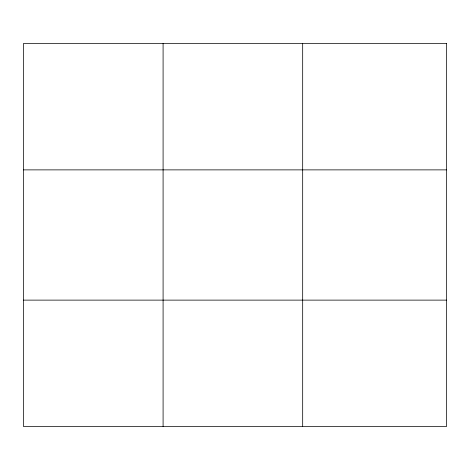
<?xml version="1.0" encoding="UTF-8"?>
<svg xmlns="http://www.w3.org/2000/svg" width="470" height="470" viewBox="0 0 470 470"><rect width="100%" height="100%" fill="white"/><g stroke="black" fill="none" stroke-linecap="round" stroke-linejoin="round"><path stroke-width="0.7" d="M163.09 43.457L163.09 426.543M302.68 43.457L302.68 426.543M23.5 169.876L446.5 169.876M23.5 300.124L446.5 300.124M446.5 43.457L446.5 426.543L23.5 426.543L23.5 43.457L446.5 43.457"/></g></svg>
